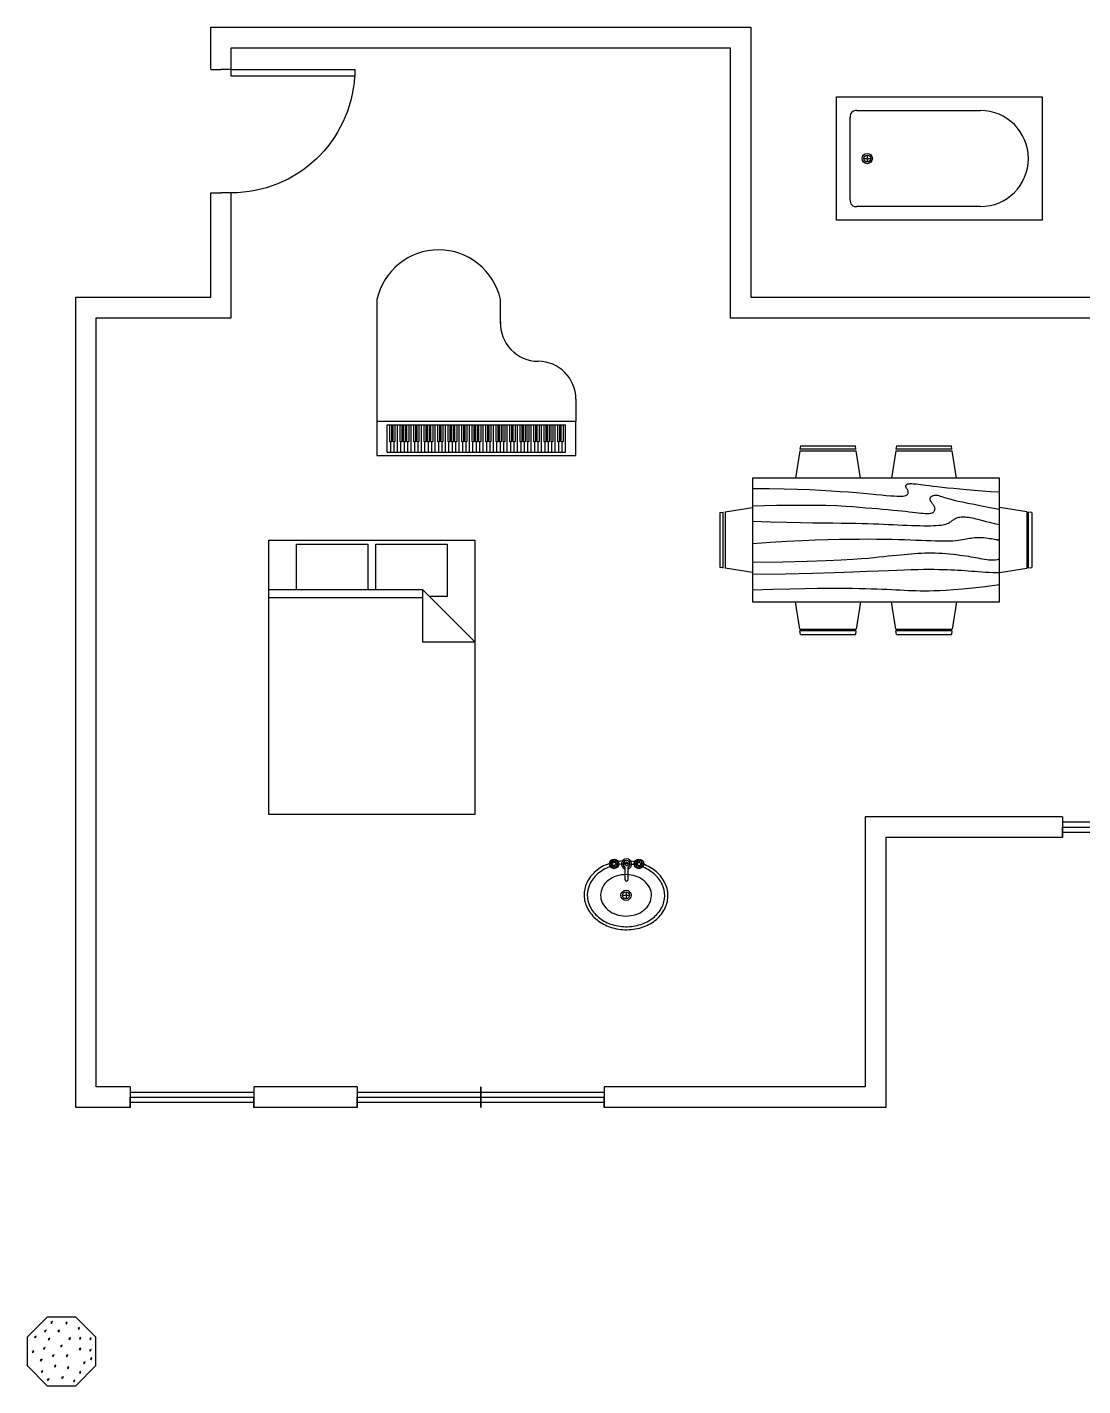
# Model space of a CAD drawing. Header units: metres. Extents: x 247 to 299.9, y 129.8 to 146.
# Drawn here: x 258.96 to 266.78, y 133.14 to 143.2 of the extents above; entities that cross this region are included whole.
import ezdxf

# ---------------------------------------------------------------- set-up
doc = ezdxf.new("R2010")
doc.units = ezdxf.units.M

# ---------------------------------------------------------------- blocks, each defined once
blk = doc.blocks.new('DOOR 0.9144')
blk.add_lwpolyline([(-0.0508, 0), (0, 0), (0, 0.9144), (-0.0508, 0.9144)], close=True)
blk.add_arc((0, 0), 0.9144, 93.18474, 180)
blk = doc.blocks.new('Bed - Queen')
at = {"linetype": 'Continuous'}
for p, q in [((0, -80.00003), (0, 0)), ((0, 0), (59.99999, 0)), ((59.99999, 0), (59.99999, -80.00003)), ((7.99999, -1.2), (28.79998, -1.2)), ((7.99999, -14.4), (7.99999, -1.2)), ((28.79998, -1.2), (28.79998, -14.4)), ((31.19999, -1.2), (51.99999, -1.2)), ((31.19999, -14.4), (31.19999, -1.2)), ((51.99999, -1.2), (51.99999, -16.4)), ((0, -14.4), (44.8, -14.4)), ((59.99999, -29.6), (44.8, -14.4)), ((44.8, -14.4), (44.8, -29.6)), ((44.8, -16.8), (0, -16.8)), ((51.99999, -16.4), (46.79936, -16.4)), ((44.8, -29.6), (59.99999, -29.6)), ((59.99999, -80.00003), (0, -80.00003))]:
    blk.add_line(p, q, dxfattribs=at)
blk = doc.blocks.new('Dining Set - 36 x 72 in.')
at = {"linetype": 'Continuous'}
for p, q in [((-22.2343, 26.00059), (-23.4847, 17.99762)), ((-22.2304, 26), (-5.7608, 26)), ((-22, 27.5), (-22.1562, 26.50042)), ((-5.8416, 26.5), (-22.1534, 26.5)), ((-22, 27.5), (-6, 27.5)), ((-5.8437, 26.49966), (-6, 27.5)), ((-4.5152, 17.99762), (-5.7655, 25.99926)), ((5.7657, 26.00059), (4.5153, 17.99762)), ((5.7696, 26), (22.2392, 26)), ((6, 27.5), (5.8438, 26.50042)), ((22.1584, 26.5), (5.8466, 26.5)), ((6, 27.5), (22, 27.5)), ((22.1563, 26.49966), (22, 27.5)), ((23.4848, 17.99762), (22.2345, 25.99926)), ((36, 18), (-36, 18)), ((-36, 18), (-36, -18)), ((36, -18), (36, 18)), ((-45.5, 8), (-44.5004, 8.15617)), ((-45.5, 8), (-45.5, -8)), ((-44.5, -8.15843), (-44.5, 8.15338)), ((-44.0006, 8.23428), (-35.9976, 9.48474)), ((-44, 8.23041), (-44, -8.23915)), ((44.0006, 8.23428), (35.9976, 9.48474)), ((44, 8.23041), (44, -8.23915)), ((44.5, -8.15843), (44.5, 8.15338)), ((45.5, 8), (44.5005, 8.15617)), ((45.5, 8), (45.5, -8)), ((-44.4997, -8.15631), (-45.5, -8)), ((-35.9976, -9.48476), (-43.9993, -8.2345)), ((35.9976, -9.48476), (43.9993, -8.2345)), ((44.4997, -8.15631), (45.5, -8)), ((-36, -18), (36, -18)), ((-22.2343, -26.0006), (-23.4847, -17.99762)), ((-4.5152, -17.99762), (-5.7655, -25.99928)), ((5.7657, -26.0006), (4.5153, -17.99762)), ((23.4848, -17.99762), (22.2345, -25.99928)), ((-22.2304, -26), (-5.7608, -26)), ((-22, -27.5), (-22.1562, -26.50044)), ((-5.8416, -26.5), (-22.1534, -26.5)), ((-22, -27.5), (-6, -27.5)), ((-5.8437, -26.49967), (-6, -27.5)), ((5.7696, -26), (22.2392, -26)), ((6, -27.5), (5.8438, -26.50044)), ((22.1584, -26.5), (5.8466, -26.5)), ((6, -27.5), (22, -27.5)), ((22.1563, -26.49967), (22, -27.5))]:
    blk.add_line(p, q, dxfattribs=at)
for points in [[(-36, 15), (-31.1772, 14.97754), (-26.8079, 14.91406), (-22.8538, 14.81543), (-19.276, 14.6875), (-16.0362, 14.53613), (-13.0957, 14.36718), (-10.4159, 14.18652), (-7.9583, 14), (-5.6904, 13.81315), (-3.6035, 13.63021), (-1.6954, 13.45508), (0.0365, 13.29166), (1.5945, 13.14388), (2.9811, 13.01562), (4.1988, 12.9108), (5.25, 12.83333), (6.1393, 12.78613), (6.8802, 12.76823), (7.4883, 12.77767), (7.9792, 12.8125), (8.3685, 12.87077), (8.6719, 12.95052), (8.9049, 13.0498), (9.0833, 13.16666), (9.2205, 13.29899), (9.3216, 13.44401), (9.3895, 13.59879), (9.4271, 13.76041), (9.4373, 13.92594), (9.4232, 14.09245), (9.3875, 14.257), (9.3333, 14.41666), (9.2638, 14.56917), (9.1836, 14.71484), (9.0975, 14.85465), (9.0104, 14.98958), (8.9272, 15.1206), (8.8529, 15.2487), (8.7922, 15.37483), (8.75, 15.5), (8.7305, 15.62467), (8.7344, 15.74739), (8.7617, 15.86621), (8.8125, 15.97916), (8.8867, 16.08431), (8.9844, 16.17968), (9.1055, 16.26334), (9.25, 16.33333), (9.4189, 16.38802), (9.6172, 16.42708), (9.8506, 16.45052), (10.125, 16.45833), (10.4463, 16.45052), (10.8203, 16.42708), (11.2529, 16.38802), (11.75, 16.33333), (12.3184, 16.26318), (12.9694, 16.17838), (13.7151, 16.07991), (14.5677, 15.96875), (15.5395, 15.84586), (16.6426, 15.71224), (17.8893, 15.56884), (19.2917, 15.41666), (20.859, 15.25667), (22.5879, 15.08984), (24.4721, 14.91715), (26.5052, 14.73958), (28.6809, 14.5581), (30.9929, 14.3737), (33.4347, 14.18733), (36, 14)], [(-36, 10), (-28.9766, 10.14274), (-23.1725, 10.20442), (-18.4241, 10.19775), (-14.5677, 10.13541), (-11.4399, 10.03011), (-8.877, 9.89453), (-6.7154, 9.74137), (-4.7917, 9.58333), (-2.9698, 9.43082), (-1.2246, 9.28515), (0.4415, 9.14534), (2.026, 9.01041), (3.5266, 8.87939), (4.9408, 8.7513), (6.266, 8.62516), (7.5, 8.5), (8.6411, 8.37549), (9.6914, 8.2539), (10.6538, 8.13818), (11.5312, 8.03125), (12.3267, 7.93603), (13.043, 7.85547), (13.6831, 7.79248), (14.25, 7.75), (14.7471, 7.7303), (15.1797, 7.73307), (15.5537, 7.75732), (15.875, 7.80208), (16.1494, 7.86637), (16.3828, 7.94922), (16.5811, 8.04964), (16.75, 8.16666), (16.8944, 8.29915), (17.0143, 8.44531), (17.1089, 8.60319), (17.1771, 8.77083), (17.218, 8.94629), (17.2305, 9.1276), (17.2137, 9.31282), (17.1667, 9.5), (17.0895, 9.6875), (16.987, 9.875), (16.8649, 10.0625), (16.7292, 10.25), (16.5856, 10.4375), (16.4401, 10.625), (16.2985, 10.8125), (16.1667, 11), (16.05, 11.18733), (15.9518, 11.3737), (15.8752, 11.5581), (15.8229, 11.73958), (15.798, 11.91715), (15.8034, 12.08984), (15.842, 12.25667), (15.9167, 12.41666), (16.0295, 12.56836), (16.1784, 12.70833), (16.3605, 12.83268), (16.5729, 12.9375), (16.8127, 13.01888), (17.0768, 13.07291), (17.3625, 13.0957), (17.6667, 13.08333), (17.9894, 13.03312), (18.3418, 12.94726), (18.7382, 12.82918), (19.1927, 12.68229), (19.7195, 12.51001), (20.3327, 12.31575), (21.0465, 12.10294), (21.875, 11.875), (22.8357, 11.63354), (23.959, 11.37304), (25.2786, 11.08618), (26.8282, 10.76562), (28.6414, 10.40405), (30.752, 9.99414), (33.1936, 9.52856), (36, 9)], [(-36, 5.5), (-30.7157, 5.3348), (-26.069, 5.20963), (-21.9946, 5.11767), (-18.4271, 5.05208), (-15.3009, 5.00602), (-12.5508, 4.97265), (-10.1112, 4.94515), (-7.9167, 4.91666), (-5.909, 4.88167), (-4.0586, 4.83984), (-2.3429, 4.79215), (-0.7396, 4.73958), (0.7739, 4.6831), (2.22, 4.6237), (3.6213, 4.56233), (5, 4.5), (6.373, 4.43782), (7.7344, 4.3776), (9.0723, 4.32129), (10.375, 4.27083), (11.6309, 4.22819), (12.8281, 4.19531), (13.9551, 4.17415), (15, 4.16666), (15.954, 4.17448), (16.819, 4.19791), (17.6001, 4.23698), (18.3021, 4.29166), (18.9299, 4.36198), (19.4883, 4.44791), (19.9823, 4.54948), (20.4167, 4.66666), (20.7969, 4.79899), (21.1302, 4.94401), (21.4245, 5.09879), (21.6875, 5.26041), (21.9271, 5.42594), (22.1511, 5.59245), (22.3672, 5.757), (22.5834, 5.91666), (22.8065, 6.06868), (23.0404, 6.21093), (23.2879, 6.34147), (23.5521, 6.45833), (23.8358, 6.55957), (24.142, 6.64323), (24.4735, 6.70735), (24.8334, 6.75), (25.2235, 6.76969), (25.642, 6.76692), (26.0858, 6.74267), (26.5521, 6.69791), (27.0379, 6.63362), (27.5404, 6.55078), (28.0565, 6.45036), (28.5834, 6.33333), (29.1242, 6.19987), (29.7071, 6.04687), (30.3661, 5.87044), (31.1354, 5.66666), (32.0493, 5.43164), (33.142, 5.16146), (34.4475, 4.85221), (36, 4.5)], [(-36, -1), (-30.7915, -0.6591), (-26.0195, -0.38216), (-21.6519, -0.16284), (-17.6563, 0.00521), (-14.0005, 0.12833), (-10.6523, 0.21289), (-7.5796, 0.26522), (-4.75, 0.29166), (-2.134, 0.29793), (0.2878, 0.28711), (2.5317, 0.26163), (4.6146, 0.22396), (6.5529, 0.17651), (8.3633, 0.12174), (10.0623, 0.06209), (11.6667, 0), (13.1899, -0.06201), (14.6341, -0.1211), (15.9982, -0.17432), (17.2813, -0.21875), (18.4823, -0.25147), (19.6003, -0.26953), (20.6343, -0.27002), (21.5834, -0.25), (22.4481, -0.20768), (23.2357, -0.14584), (23.9549, -0.06836), (24.6146, 0.02083), (25.2235, 0.11784), (25.7904, 0.21875), (26.3241, 0.31966), (26.8334, 0.41666), (27.3265, 0.50618), (27.8099, 0.58593), (28.2894, 0.65397), (28.7709, 0.70833), (29.2601, 0.74707), (29.763, 0.76823), (30.2855, 0.76985), (30.8334, 0.75), (31.4088, 0.70784), (31.9994, 0.64713), (32.589, 0.57275), (33.1615, 0.48958), (33.7008, 0.4025), (34.1908, 0.3164), (34.6153, 0.23616), (34.9584, 0.16666), (35.2099, 0.11165), (35.3848, 0.07031), (35.504, 0.04069), (35.5886, 0.02083), (35.6594, 0.00879), (35.7377, 0.0026), (35.8442, 0.00032), (36, 0)], [(-36, -6.5), (-27.1843, -6.31267), (-20.084, -6.1263), (-14.469, -5.9419), (-10.1094, -5.76042), (-6.7752, -5.58285), (-4.2363, -5.41016), (-2.2629, -5.24333), (-0.625, -5.08334), (0.8708, -4.93099), (2.2715, -4.78646), (3.5872, -4.64974), (4.8281, -4.52084), (6.0046, -4.39974), (7.127, -4.28646), (8.2053, -4.18099), (9.25, -4.08334), (10.2705, -3.99382), (11.2734, -3.91407), (12.2647, -3.84603), (13.25, -3.79167), (14.2354, -3.75293), (15.2266, -3.73177), (16.2295, -3.73015), (17.25, -3.75), (18.2912, -3.79248), (19.3451, -3.85547), (20.4009, -3.93604), (21.4479, -4.03125), (22.4754, -4.13819), (23.4727, -4.25391), (24.4289, -4.37549), (25.3334, -4.5), (26.1785, -4.62492), (26.9694, -4.74935), (27.7145, -4.87281), (28.4219, -4.99479), (29.1, -5.11483), (29.7572, -5.23242), (30.4016, -5.34709), (31.0417, -5.45834), (31.6837, -5.56437), (32.3262, -5.65821), (32.9658, -5.73153), (33.599, -5.77604), (34.2224, -5.78345), (34.8327, -5.74545), (35.4264, -5.65373), (36, -5.5)], [(-36, -10), (-26.4022, -9.81299), (-18.4675, -9.62891), (-11.9839, -9.45069), (-6.7396, -9.28125), (-2.5226, -9.12354), (0.8789, -8.98047), (3.6769, -8.85498), (6.0833, -8.75), (8.2767, -8.66765), (10.3021, -8.60677), (12.1712, -8.56543), (13.8958, -8.54167), (15.4876, -8.53353), (16.9583, -8.53907), (18.3197, -8.55632), (19.5834, -8.58334), (20.7616, -8.61841), (21.8685, -8.66081), (22.9188, -8.71004), (23.9271, -8.76563), (24.9081, -8.82707), (25.8763, -8.89388), (26.8465, -8.96558), (27.8334, -9.04167), (28.8474, -9.12118), (29.8828, -9.20117), (30.93, -9.27824), (31.9792, -9.34896), (33.0205, -9.40991), (34.0443, -9.45768), (35.0407, -9.48885), (36, -9.5)], [(-36, -14.5), (-30.0881, -14.33513), (-25.0332, -14.21224), (-20.7312, -14.12647), (-17.0781, -14.07292), (-13.97, -14.04671), (-11.3027, -14.04297), (-8.9724, -14.05681), (-6.875, -14.08334), (-4.9224, -14.11833), (-3.0905, -14.16016), (-1.3709, -14.20785), (0.2448, -14.26042), (1.7647, -14.3169), (3.1973, -14.3763), (4.5507, -14.43767), (5.8333, -14.5), (7.0554, -14.5621), (8.235, -14.62175), (9.3922, -14.67652), (10.5469, -14.72396), (11.7192, -14.76164), (12.929, -14.78711), (14.1965, -14.79794), (15.5417, -14.79167), (16.9933, -14.76424), (18.6152, -14.70508), (20.4804, -14.60197), (22.6615, -14.44271), (25.2312, -14.21509), (28.2624, -13.9069), (31.8277, -13.50594), (36, -13)]]:
    blk.add_lwpolyline(points, dxfattribs=at)
blk = doc.blocks.new('Piano - Baby Grand')
at = {"linetype": 'Continuous'}
for p, q in [((-29, 8.250005), (-29, -27.249995)), ((7, 1.250005), (7, 8.250005)), ((29, -20.749995), (29, -27.249995)), ((-29, -27.249995), (-29, -37.249995)), ((29, -27.249995), (-29, -27.249995)), ((29, -37.249995), (29, -27.249995)), ((-26, -36.249995), (-26, -28.249995)), ((-26, -28.249995), (26, -28.249995)), ((-25.25, -33.249995), (-25.25, -28.249995)), ((-24.75, -28.249995), (-24.75, -33.249995)), ((-24.25, -33.249995), (-24.25, -28.249995)), ((-23.75, -28.249995), (-23.75, -33.249995)), ((-23, -36.249995), (-23, -28.249995)), ((-22.25, -33.249995), (-22.25, -28.249995)), ((-21.75, -28.249995), (-21.75, -33.249995)), ((-21.25, -33.249995), (-21.25, -28.249995)), ((-20.75, -28.249995), (-20.75, -33.249995)), ((-20.25, -33.249995), (-20.25, -28.249995)), ((-19.75, -28.249995), (-19.75, -33.249995)), ((-19, -36.249995), (-19, -28.249995)), ((-18.25, -33.249995), (-18.25, -28.249995)), ((-17.75, -28.249995), (-17.75, -33.249995)), ((-17.25, -33.249995), (-17.25, -28.249995)), ((-16.75, -28.249995), (-16.75, -33.249995)), ((-16, -36.249995), (-16, -28.249995)), ((-15.25, -33.249995), (-15.25, -28.249995)), ((-14.75, -28.249995), (-14.75, -33.249995)), ((-14.25, -33.249995), (-14.25, -28.249995)), ((-13.75, -28.249995), (-13.75, -33.249995)), ((-13.25, -33.249995), (-13.25, -28.249995)), ((-12.75, -28.249995), (-12.75, -33.249995)), ((-12, -36.249995), (-12, -28.249995)), ((-11.25, -33.249995), (-11.25, -28.249995)), ((-10.75, -28.249995), (-10.75, -33.249995)), ((-10.25, -33.249995), (-10.25, -28.249995)), ((-9.75, -28.249995), (-9.75, -33.249995)), ((-9, -36.249995), (-9, -28.249995)), ((-8.25, -33.249995), (-8.25, -28.249995)), ((-7.75, -28.249995), (-7.75, -33.249995)), ((-7.25, -33.249995), (-7.25, -28.249995)), ((-6.75, -28.249995), (-6.75, -33.249995)), ((-6.25, -33.249995), (-6.25, -28.249995)), ((-5.75, -28.249995), (-5.75, -33.249995)), ((-5, -36.249995), (-5, -28.249995)), ((-4.25, -33.249995), (-4.25, -28.249995)), ((-3.75, -28.249995), (-3.75, -33.249995)), ((-3.25, -33.249995), (-3.25, -28.249995)), ((-2.75, -28.249995), (-2.75, -33.249995)), ((-2, -36.249995), (-2, -28.249995)), ((-1.25, -33.249995), (-1.25, -28.249995)), ((-0.75, -28.249995), (-0.75, -33.249995)), ((-0.25, -33.249995), (-0.25, -28.249995)), ((0.25, -28.249995), (0.25, -33.249995)), ((0.75, -33.249995), (0.75, -28.249995)), ((1.25, -28.249995), (1.25, -33.249995)), ((2, -36.249995), (2, -28.249995)), ((2.75, -33.249995), (2.75, -28.249995)), ((3.25, -28.249995), (3.25, -33.249995)), ((3.75, -33.249995), (3.75, -28.249995)), ((4.25, -28.249995), (4.25, -33.249995)), ((5, -36.249995), (5, -28.249995)), ((5.75, -33.249995), (5.75, -28.249995)), ((6.25, -28.249995), (6.25, -33.249995)), ((6.75, -33.249995), (6.75, -28.249995)), ((7.25, -28.249995), (7.25, -33.249995)), ((7.75, -33.249995), (7.75, -28.249995)), ((8.25, -28.249995), (8.25, -33.249995)), ((9, -36.249995), (9, -28.249995)), ((9.75, -33.249995), (9.75, -28.249995)), ((10.25, -28.249995), (10.25, -33.249995)), ((10.75, -33.249995), (10.75, -28.249995)), ((11.25, -28.249995), (11.25, -33.249995)), ((12, -36.249995), (12, -28.249995)), ((12.75, -33.249995), (12.75, -28.249995)), ((13.25, -28.249995), (13.25, -33.249995)), ((13.75, -33.249995), (13.75, -28.249995)), ((14.25, -28.249995), (14.25, -33.249995)), ((14.75, -33.249995), (14.75, -28.249995)), ((15.25, -28.249995), (15.25, -33.249995)), ((16, -36.249995), (16, -28.249995)), ((16.75, -33.249995), (16.75, -28.249995)), ((17.25, -28.249995), (17.25, -33.249995)), ((17.75, -33.249995), (17.75, -28.249995)), ((18.25, -28.249995), (18.25, -33.249995)), ((19, -36.249995), (19, -28.249995)), ((19.75, -33.249995), (19.75, -28.249995)), ((20.25, -28.249995), (20.25, -33.249995)), ((20.75, -33.249995), (20.75, -28.249995)), ((21.25, -28.249995), (21.25, -33.249995)), ((21.75, -33.249995), (21.75, -28.249995)), ((22.25, -28.249995), (22.25, -33.249995)), ((23, -36.249995), (23, -28.249995)), ((23.75, -33.249995), (23.75, -28.249995)), ((24.25, -28.249995), (24.25, -33.249995)), ((24.75, -33.249995), (24.75, -28.249995)), ((25.25, -28.249995), (25.25, -33.249995)), ((26, -36.249995), (26, -28.249995)), ((-25, -33.249995), (-25.25, -33.249995)), ((-24.75, -33.249995), (-25, -33.249995)), ((-25, -36.249995), (-25, -33.249995)), ((-24, -33.249995), (-24.25, -33.249995)), ((-23.75, -33.249995), (-24, -33.249995)), ((-24, -36.249995), (-24, -33.249995)), ((-22, -33.249995), (-22.25, -33.249995)), ((-21.75, -33.249995), (-22, -33.249995)), ((-22, -36.249995), (-22, -33.249995)), ((-21, -33.249995), (-21.25, -33.249995)), ((-20.75, -33.249995), (-21, -33.249995)), ((-21, -36.249995), (-21, -33.249995)), ((-20, -33.249995), (-20.25, -33.249995)), ((-19.75, -33.249995), (-20, -33.249995)), ((-20, -36.249995), (-20, -33.249995)), ((-18, -33.249995), (-18.25, -33.249995)), ((-17.75, -33.249995), (-18, -33.249995)), ((-18, -36.249995), (-18, -33.249995)), ((-17, -33.249995), (-17.25, -33.249995)), ((-16.75, -33.249995), (-17, -33.249995)), ((-17, -36.249995), (-17, -33.249995)), ((-15, -33.249995), (-15.25, -33.249995)), ((-14.75, -33.249995), (-15, -33.249995)), ((-15, -36.249995), (-15, -33.249995)), ((-14, -33.249995), (-14.25, -33.249995)), ((-13.75, -33.249995), (-14, -33.249995)), ((-14, -36.249995), (-14, -33.249995)), ((-13, -33.249995), (-13.25, -33.249995)), ((-12.75, -33.249995), (-13, -33.249995)), ((-13, -36.249995), (-13, -33.249995)), ((-11, -33.249995), (-11.25, -33.249995)), ((-10.75, -33.249995), (-11, -33.249995)), ((-11, -36.249995), (-11, -33.249995)), ((-10, -33.249995), (-10.25, -33.249995)), ((-9.75, -33.249995), (-10, -33.249995)), ((-10, -36.249995), (-10, -33.249995)), ((-8, -33.249995), (-8.25, -33.249995)), ((-7.75, -33.249995), (-8, -33.249995)), ((-8, -36.249995), (-8, -33.249995)), ((-7, -33.249995), (-7.25, -33.249995)), ((-6.75, -33.249995), (-7, -33.249995)), ((-7, -36.249995), (-7, -33.249995)), ((-6, -33.249995), (-6.25, -33.249995)), ((-5.75, -33.249995), (-6, -33.249995)), ((-6, -36.249995), (-6, -33.249995)), ((-4, -33.249995), (-4.25, -33.249995)), ((-3.75, -33.249995), (-4, -33.249995)), ((-4, -36.249995), (-4, -33.249995)), ((-3, -33.249995), (-3.25, -33.249995)), ((-2.75, -33.249995), (-3, -33.249995)), ((-3, -36.249995), (-3, -33.249995)), ((-1, -33.249995), (-1.25, -33.249995)), ((-0.75, -33.249995), (-1, -33.249995)), ((-1, -36.249995), (-1, -33.249995)), ((0, -33.249995), (-0.25, -33.249995)), ((0.25, -33.249995), (0, -33.249995)), ((0, -36.249995), (0, -33.249995)), ((1, -33.249995), (0.75, -33.249995)), ((1.25, -33.249995), (1, -33.249995)), ((1, -36.249995), (1, -33.249995)), ((3, -33.249995), (2.75, -33.249995)), ((3.25, -33.249995), (3, -33.249995)), ((3, -36.249995), (3, -33.249995)), ((4, -33.249995), (3.75, -33.249995)), ((4.25, -33.249995), (4, -33.249995)), ((4, -36.249995), (4, -33.249995)), ((6, -33.249995), (5.75, -33.249995)), ((6.25, -33.249995), (6, -33.249995)), ((6, -36.249995), (6, -33.249995)), ((7, -33.249995), (6.75, -33.249995)), ((7.25, -33.249995), (7, -33.249995)), ((7, -36.249995), (7, -33.249995)), ((8, -33.249995), (7.75, -33.249995)), ((8.25, -33.249995), (8, -33.249995)), ((8, -36.249995), (8, -33.249995)), ((10, -33.249995), (9.75, -33.249995)), ((10.25, -33.249995), (10, -33.249995)), ((10, -36.249995), (10, -33.249995)), ((11, -33.249995), (10.75, -33.249995)), ((11.25, -33.249995), (11, -33.249995)), ((11, -36.249995), (11, -33.249995)), ((13, -33.249995), (12.75, -33.249995)), ((13.25, -33.249995), (13, -33.249995)), ((13, -36.249995), (13, -33.249995)), ((14, -33.249995), (13.75, -33.249995)), ((14.25, -33.249995), (14, -33.249995)), ((14, -36.249995), (14, -33.249995)), ((15, -33.249995), (14.75, -33.249995)), ((15.25, -33.249995), (15, -33.249995)), ((15, -36.249995), (15, -33.249995)), ((17, -33.249995), (16.75, -33.249995)), ((17.25, -33.249995), (17, -33.249995)), ((17, -36.249995), (17, -33.249995)), ((18, -33.249995), (17.75, -33.249995)), ((18.25, -33.249995), (18, -33.249995)), ((18, -36.249995), (18, -33.249995)), ((20, -33.249995), (19.75, -33.249995)), ((20.25, -33.249995), (20, -33.249995)), ((20, -36.249995), (20, -33.249995)), ((21, -33.249995), (20.75, -33.249995)), ((21.25, -33.249995), (21, -33.249995)), ((21, -36.249995), (21, -33.249995)), ((22, -33.249995), (21.75, -33.249995)), ((22.25, -33.249995), (22, -33.249995)), ((22, -36.249995), (22, -33.249995)), ((24, -33.249995), (23.75, -33.249995)), ((24.25, -33.249995), (24, -33.249995)), ((24, -36.249995), (24, -33.249995)), ((25, -33.249995), (24.75, -33.249995)), ((25.25, -33.249995), (25, -33.249995)), ((25, -36.249995), (25, -33.249995)), ((-29, -37.249995), (29, -37.249995)), ((-26, -36.249995), (-25, -36.249995)), ((-25, -36.249995), (-24, -36.249995)), ((-24, -36.249995), (-23, -36.249995)), ((-23, -36.249995), (-22, -36.249995)), ((-22, -36.249995), (-21, -36.249995)), ((-21, -36.249995), (-20, -36.249995)), ((-20, -36.249995), (-19, -36.249995)), ((-19, -36.249995), (-18, -36.249995)), ((-18, -36.249995), (-17, -36.249995)), ((-17, -36.249995), (-16, -36.249995)), ((-16, -36.249995), (-15, -36.249995)), ((-15, -36.249995), (-14, -36.249995)), ((-14, -36.249995), (-13, -36.249995)), ((-13, -36.249995), (-12, -36.249995)), ((-12, -36.249995), (-11, -36.249995)), ((-11, -36.249995), (-10, -36.249995)), ((-10, -36.249995), (-9, -36.249995)), ((-9, -36.249995), (-8, -36.249995)), ((-8, -36.249995), (-7, -36.249995)), ((-7, -36.249995), (-6, -36.249995)), ((-6, -36.249995), (-5, -36.249995)), ((-5, -36.249995), (-4, -36.249995)), ((-4, -36.249995), (-3, -36.249995)), ((-3, -36.249995), (-2, -36.249995)), ((-2, -36.249995), (-1, -36.249995)), ((-1, -36.249995), (0, -36.249995)), ((0, -36.249995), (1, -36.249995)), ((1, -36.249995), (2, -36.249995)), ((2, -36.249995), (3, -36.249995)), ((3, -36.249995), (4, -36.249995)), ((4, -36.249995), (5, -36.249995)), ((5, -36.249995), (6, -36.249995)), ((6, -36.249995), (7, -36.249995)), ((7, -36.249995), (8, -36.249995)), ((8, -36.249995), (9, -36.249995)), ((9, -36.249995), (10, -36.249995)), ((10, -36.249995), (11, -36.249995)), ((11, -36.249995), (12, -36.249995)), ((12, -36.249995), (13, -36.249995)), ((13, -36.249995), (14, -36.249995)), ((14, -36.249995), (15, -36.249995)), ((15, -36.249995), (16, -36.249995)), ((16, -36.249995), (17, -36.249995)), ((17, -36.249995), (18, -36.249995)), ((18, -36.249995), (19, -36.249995)), ((19, -36.249995), (20, -36.249995)), ((20, -36.249995), (21, -36.249995)), ((21, -36.249995), (22, -36.249995)), ((22, -36.249995), (23, -36.249995)), ((23, -36.249995), (24, -36.249995)), ((24, -36.249995), (25, -36.249995)), ((25, -36.249995), (26, -36.249995))]:
    blk.add_line(p, q, dxfattribs=at)
for centre, radius, start, end in [((-11, 4.327585), 18.42241, 12.29325, 167.7067), ((18, 1.250005), 11, 177.3974, 270), ((18, -20.749995), 11, 0, 90)]:
    blk.add_arc(centre, radius, start, end, dxfattribs=at)
blk = doc.blocks.new('Bath Tub - 26 x 60 in.')
for p, q in [((8, -18), (10, -18)), ((9, -17), (9, -19))]:
    blk.add_line(p, q)
blk.add_lwpolyline([(0, -36), (0, 0), (60, 0), (60, -36)], close=True)
for points in [[(4, -30), (4, -6)], [(6, -4), (42, -4)], [(42, -32), (6, -32)]]:
    blk.add_lwpolyline(points)
for radius in [1.5, 1]:
    blk.add_circle((9, -18), radius)
for centre, radius, start, end in [((5.75, -5.75), 1.77, 81.8699, 188.1301), ((42, -18), 14, 270, 90), ((5.75, -30.25), 1.77, 171.8699, 278.1301)]:
    blk.add_arc(centre, radius, start, end)
blk = doc.blocks.new('Window - Wood Frame 36 in. Wide plan')
for p, q in [((0, 6), (0, 0)), ((0, 4.5), (36, 4.5)), ((36, 6), (36, 0)), ((0, 3), (36, 3)), ((0, 1.5), (36, 1.5))]:
    blk.add_line(p, q)
blk = doc.blocks.new('Sink - Oval top')
for p, q in [((-1, 0), (1, 0)), ((0, 1), (0, -1))]:
    blk.add_line(p, q)
at = {"linetype": 'Continuous'}
for points in [[(-12.23, 0.39, 0.117634), (-11.46, -3.36, 0.104469), (-8.88, -6.8, 0.090016), (-5.08, -9.07, 0.08192), (-0.32, -10.02, 0.08192), (4.49, -9.38, 0.090016), (8.42, -7.36, 0.104469), (11.22, -4.09, 0.117634), (12.23, -0.39, 0.117634), (11.46, 3.36, 0.104469), (8.88, 6.8, 0.090016), (5.08, 9.07, 0.08192), (0.32, 10.02, 0.08192), (-4.49, 9.38, 0.090016), (-8.42, 7.36, 0.104469), (-11.22, 4.09, 0.117634)], [(-11.29, 0.16, 0.118622), (-10.52, -3.25, 0.104678), (-8.07, -6.36, 0.089562), (-4.54, -8.37, 0.081185), (-0.13, -9.15, 0.081185), (4.3, -8.49, 0.089562), (7.89, -6.58, 0.104678), (10.42, -3.55, 0.118622), (11.29, -0.16, 0.118622), (10.52, 3.25, 0.104678), (8.07, 6.36, 0.089562), (4.54, 8.37, 0.081185), (0.13, 9.15, 0.081185), (-4.3, 8.49, 0.089562), (-7.89, 6.58, 0.104678), (-10.42, 3.55, 0.118622)], [(-7.42, 0.08, 0.118283), (-6.91, -2.17, 0.104607), (-5.29, -4.21, 0.089718), (-2.97, -5.53, 0.081436), (-0.07, -6.04, 0.081436), (2.84, -5.59, 0.089718), (5.2, -4.33, 0.104607), (6.86, -2.32, 0.118283), (7.42, -0.08, 0.118283), (6.91, 2.17, 0.104607), (5.29, 4.21, 0.089718), (2.97, 5.53, 0.081436), (0.07, 6.04, 0.081436), (-2.84, 5.59, 0.089718), (-5.2, 4.33, 0.104607), (-6.86, 2.32, 0.118283)]]:
    blk.add_lwpolyline(points, format="xyb", close=True, dxfattribs=at)
for radius in [1.5, 1]:
    blk.add_circle((0, 0), radius)
blk = doc.blocks.new('Faucet - Bathroom top')
for p, q in [((-4.107, 0.125), (-4.375, 0.125)), ((-3.75, 0.4788), (-3.75, 0.75)), ((-3.5, 0.482), (-3.5, 0.75)), ((-3.1461, 0.125), (-2.875, 0.125)), ((3.143, 0.125), (2.875, 0.125)), ((3.5, 0.4788), (3.5, 0.75)), ((3.75, 0.482), (3.75, 0.75)), ((4.1039, 0.125), (4.375, 0.125)), ((-4.1039, -0.125), (-4.375, -0.125)), ((-3.75, -0.4821), (-3.75, -0.75)), ((-3.5, -0.4789), (-3.5, -0.75)), ((-3.143, -0.125), (-2.875, -0.125)), ((-0.5, -0.8639), (-0.5, -4.5)), ((0.5, -4.5), (0.5, -0.8631)), ((3.1461, -0.125), (2.875, -0.125)), ((3.5, -0.4821), (3.5, -0.75)), ((3.75, -0.4789), (3.75, -0.75)), ((4.107, -0.125), (4.375, -0.125))]:
    blk.add_line(p, q)
for centre, radius in [((-3.625, 0), 1.375), ((-4.625, 0), 0.2795), ((-3.625, 0), 0.5), ((-3.625, 1), 0.2795), ((-2.625, 0), 0.2795), ((0, 0), 0.5), ((3.625, 0), 1.375), ((2.625, 0), 0.2795), ((3.625, 0), 0.5), ((3.625, 1), 0.2795), ((4.625, 0), 0.2795), ((-3.625, -1), 0.2795), ((3.625, -1), 0.2795)]:
    blk.add_circle(centre, radius)
for centre, radius, start, end in [((-3.625, 0), 1, 105.2407, 164.2093), ((-3.625, 0), 1, 16.44125, 74.07887), ((0, 0), 1.5, 289.6514, 250.3603), ((0, 0), 1, 300.3431, 239.7554), ((3.625, 0), 1, 106.12, 164.0884), ((3.625, 0), 1, 16.23422, 73.90469), ((-3.625, 0), 1, 196.2342, 253.9047), ((-3.625, 0), 1, 286.12, 344.0884), ((3.625, 0), 1, 196.4413, 254.0789), ((3.625, 0), 1, 285.2407, 344.2093), ((0, -4.5), 0.5, 180, 0)]:
    blk.add_arc(centre, radius, start, end)
blk = doc.blocks.new('Stepping Stone - hexagonal')
for p, q in [((-5.1, 10.07), (-10.96, 4.2)), ((3.2, 10.07), (-5.1, 10.07)), ((-3.56, 8.74), (-4.06, 8.54)), ((-4.06, 8.54), (-3.91, 8.2)), ((-3.91, 8.2), (-3.56, 8.74)), ((0.7, 8.56), (0.27, 8.26)), ((0.27, 8.26), (0.5, 7.96)), ((0.5, 7.96), (0.7, 8.56)), ((9.06, 4.2), (3.2, 10.07)), ((-10.96, 4.2), (-10.96, -4.09)), ((-8.31, 4.52), (-8.81, 4.32)), ((-8.81, 4.32), (-8.65, 3.98)), ((-8.65, 3.98), (-8.31, 4.52)), ((-5.45, 6.27), (-5.95, 6.07)), ((-5.95, 6.07), (-5.79, 5.73)), ((-5.79, 5.73), (-5.45, 6.27)), ((-1.57, 6.24), (-2, 5.93)), ((-2, 5.93), (-1.77, 5.63)), ((-1.77, 5.63), (-1.57, 6.24)), ((1.65, 4.08), (1.22, 3.77)), ((1.45, 3.48), (1.65, 4.08)), ((4.33, 7.05), (3.9, 6.74)), ((3.9, 6.74), (4.13, 6.45)), ((4.13, 6.45), (4.33, 7.05)), ((4.71, 4.1), (4.27, 3.8)), ((4.5, 3.5), (4.71, 4.1)), ((7.74, 4.01), (7.3, 3.7)), ((7.53, 3.41), (7.74, 4.01)), ((9.06, -4.09), (9.06, 4.2)), ((-8.97, 0.22), (-9.47, 0.02)), ((-9.47, 0.02), (-9.31, -0.32)), ((-9.31, -0.32), (-8.97, 0.22)), ((-5.72, 1.16), (-6.22, 0.96)), ((-6.22, 0.96), (-6.07, 0.63)), ((-6.07, 0.63), (-5.72, 1.16)), ((-4.32, 3.92), (-4.82, 3.72)), ((-4.82, 3.72), (-4.67, 3.38)), ((-4.67, 3.38), (-4.32, 3.92)), ((-0.72, 1.92), (-1.22, 1.73)), ((-1.22, 1.73), (-1.07, 1.39)), ((-1.07, 1.39), (-0.72, 1.92)), ((1.22, 3.77), (1.45, 3.48)), ((4.67, 1.05), (4.23, 0.74)), ((4.23, 0.74), (4.46, 0.44)), ((4.27, 3.8), (4.5, 3.5)), ((4.46, 0.44), (4.67, 1.05)), ((7.72, 0.63), (7.23, 0.43)), ((7.23, 0.43), (7.38, 0.09)), ((7.3, 3.7), (7.53, 3.41)), ((7.38, 0.09), (7.72, 0.63)), ((-6.63, -2.22), (-7.13, -2.42)), ((-7.13, -2.42), (-6.97, -2.76)), ((-6.97, -2.76), (-6.63, -2.22)), ((-3.1, -0.96), (-3.6, -1.16)), ((-3.6, -1.16), (-3.44, -1.5)), ((-3.44, -1.5), (-3.1, -0.96)), ((-2.57, -3.91), (-3, -4.22)), ((-2.77, -4.51), (-2.57, -3.91)), ((0.94, -0.97), (0.45, -1.17)), ((0.45, -1.17), (0.6, -1.51)), ((0.6, -1.51), (0.94, -0.97)), ((5.96, -2.99), (5.47, -3.18)), ((5.47, -3.18), (5.62, -3.52)), ((5.62, -3.52), (5.96, -2.99)), ((7.94, -1.78), (7.5, -2.09)), ((7.5, -2.09), (7.73, -2.38)), ((7.73, -2.38), (7.94, -1.78)), ((-10.96, -4.09), (-5.1, -9.96)), ((-6.38, -5.59), (-6.87, -5.79)), ((-6.87, -5.79), (-6.72, -6.13)), ((-6.72, -6.13), (-6.38, -5.59)), ((-4.59, -7.91), (-5.08, -8.11)), ((-4.93, -8.45), (-4.59, -7.91)), ((-3, -4.22), (-2.77, -4.51)), ((-0.41, -7.32), (-0.91, -7.51)), ((-0.91, -7.51), (-0.76, -7.85)), ((-0.76, -7.85), (-0.41, -7.32)), ((1.22, -4.48), (0.72, -4.68)), ((0.72, -4.68), (0.88, -5.02)), ((0.88, -5.02), (1.22, -4.48)), ((3.2, -9.96), (9.06, -4.09)), ((4.7, -5.8), (4.26, -6.11)), ((4.26, -6.11), (4.49, -6.4)), ((4.49, -6.4), (4.7, -5.8)), ((-5.1, -9.96), (3.2, -9.96)), ((-5.08, -8.11), (-4.93, -8.45)), ((2.97, -8.26), (2.54, -8.57)), ((2.54, -8.57), (2.77, -8.86)), ((2.77, -8.86), (2.97, -8.26))]:
    blk.add_line(p, q)

msp = doc.modelspace()

# ---------------------------------------------------------------- linework, layer by layer
for p, q in [((260.323, 142.891), (260.323, 143.204)), ((260.323, 143.204), (264.323, 143.204)), ((264.323, 143.204), (264.323, 141.204)), ((260.475, 142.891), (260.475, 143.051)), ((260.475, 143.051), (264.17, 143.051)), ((264.17, 143.051), (264.17, 141.051)), ((260.323, 142.891), (260.399, 142.891)), ((260.475, 142.891), (260.399, 142.891)), ((260.323, 141.204), (260.323, 141.976)), ((260.323, 141.976), (260.399, 141.976)), ((260.475, 141.976), (260.399, 141.976)), ((260.475, 141.051), (260.475, 141.976)), ((259.323, 135.204), (259.323, 141.204)), ((259.323, 141.204), (260.323, 141.204)), ((264.323, 141.204), (269.323, 141.204)), ((259.475, 135.356), (259.475, 141.051)), ((259.475, 141.051), (260.475, 141.051)), ((264.17, 141.051), (269.17, 141.051)), ((266.632, 137.356), (265.17, 137.356)), ((265.17, 137.356), (265.17, 135.356)), ((266.632, 137.356), (266.632, 137.28)), ((266.632, 137.204), (266.632, 137.28)), ((266.632, 137.204), (265.323, 137.204)), ((265.323, 137.204), (265.323, 135.204)), ((259.727, 135.356), (259.475, 135.356)), ((259.727, 135.356), (259.727, 135.28)), ((261.408, 135.356), (260.642, 135.356)), ((260.642, 135.356), (260.642, 135.28)), ((261.408, 135.356), (261.408, 135.28)), ((265.17, 135.356), (263.237, 135.356)), ((263.237, 135.356), (263.237, 135.28)), ((259.727, 135.204), (259.727, 135.28)), ((260.642, 135.204), (260.642, 135.28)), ((261.408, 135.204), (261.408, 135.28)), ((263.237, 135.204), (263.237, 135.28)), ((259.727, 135.204), (259.323, 135.204)), ((261.408, 135.204), (260.642, 135.204)), ((265.323, 135.204), (263.237, 135.204))]:
    msp.add_line(p, q)

# ---------------------------------------------------------------- block references
at = {"xscale": -1, "rotation": 270}
msp.add_blockref('DOOR 0.9144', (260.475, 142.891), dxfattribs=at)
at = {"xscale": 0.0254, "yscale": 0.0254, "zscale": 0.0254}
for name, p in [('Bath Tub - 26 x 60 in.', (264.957, 142.688)), ('Piano - Baby Grand', (262.291, 140.977)), ('Dining Set - 36 x 72 in.', (265.25, 139.406)), ('Bed - Queen', (260.754, 139.405)), ('Window - Wood Frame 36 in. Wide plan', (266.632, 137.204)), ('Faucet - Bathroom top', (263.403, 137.007)), ('Sink - Oval top', (263.399, 136.775)), ('Window - Wood Frame 36 in. Wide plan', (259.727, 135.204)), ('Window - Wood Frame 36 in. Wide plan', (261.408, 135.204)), ('Window - Wood Frame 36 in. Wide plan', (262.323, 135.204)), ('Stepping Stone - hexagonal', (259.242, 133.396))]:
    msp.add_blockref(name, p, dxfattribs=at)

doc.saveas('drawing.dxf')
